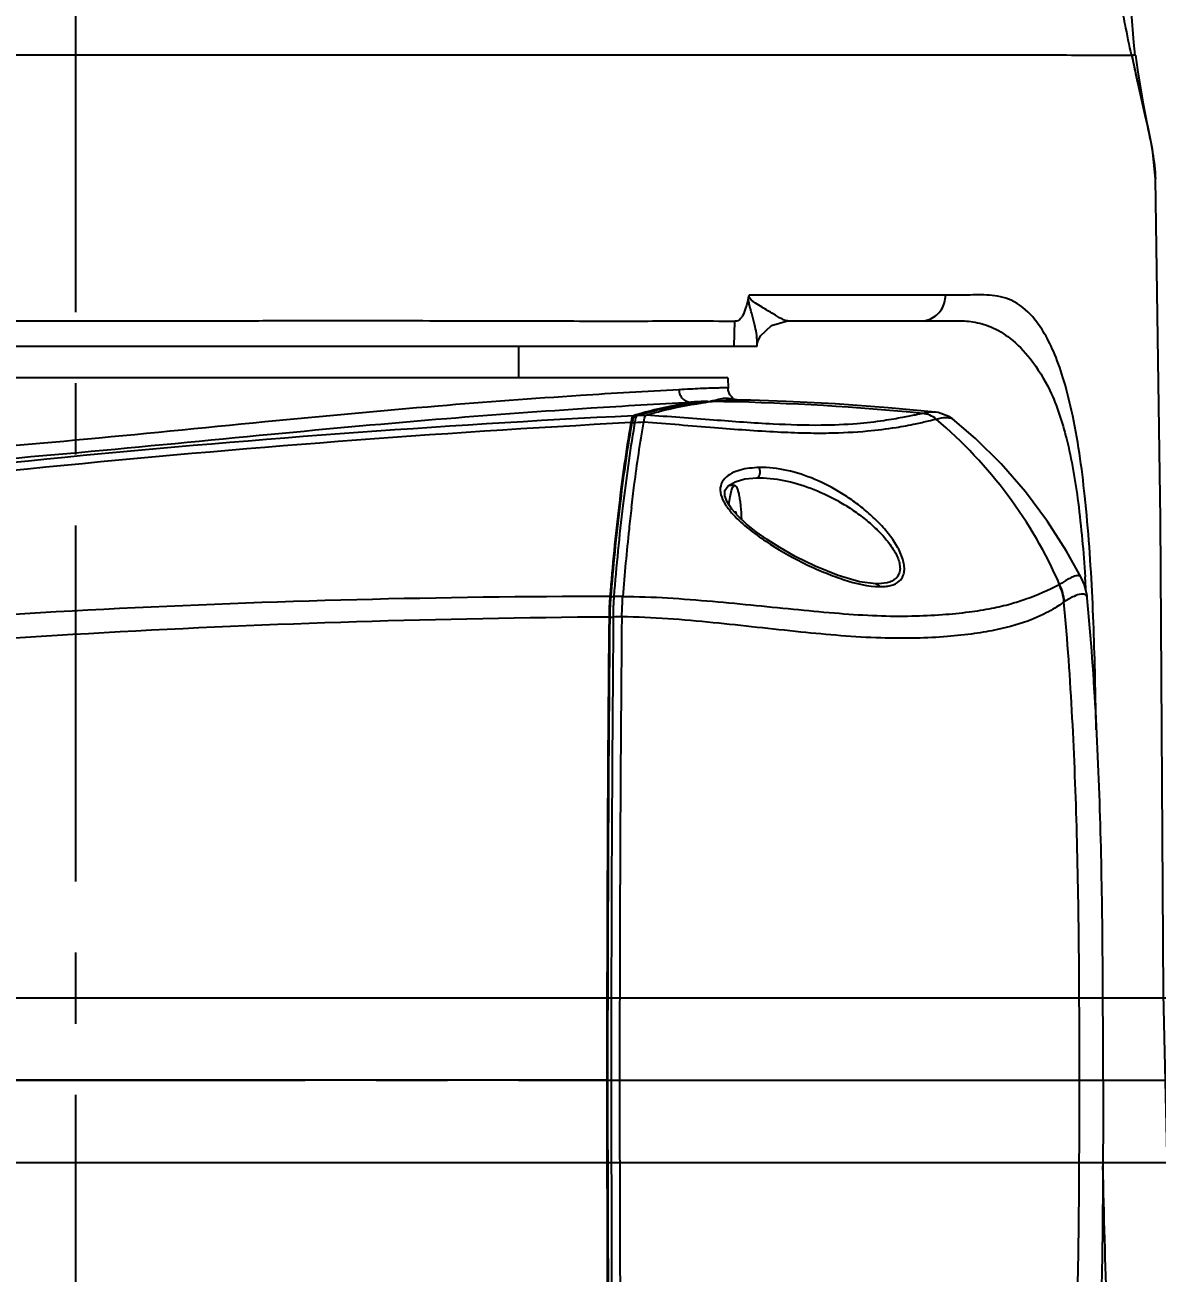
# Model space of a CAD drawing. Header units: millimetres. Extents: x 5828 to 6704, y 123 to 421.
# Drawn here: x 6428.31 to 6434.28, y 197.26 to 203.84 of the extents above; entities that cross this region are included whole.
import ezdxf

# ---------------------------------------------------------------- set-up
doc = ezdxf.new("R2010")
doc.units = ezdxf.units.MM
doc.linetypes.add('CENTER', pattern=[0.6, 0.375, -0.075, 0.075, -0.075])
for name, color, linetype in [('中心线', 7, 'Continuous'), ('外形图', 7, 'Continuous'), ('尺寸标注', 7, 'Continuous')]:
    doc.layers.add(name, color=color, linetype=linetype)
doc.styles.add('微软雅黑', font='msyh.ttc', dxfattribs={"height": 1.5})
doc.dimstyles.new('尺寸标注_1_15比例', dxfattribs={"dimtxt": 1.5, "dimasz": 1.25, "dimexe": 0.5, "dimexo": 0.4, "dimgap": 0.5, "dimtad": 1, "dimdec": 1, "dimlfac": 15, "dimdsep": 46, "dimtxsty": '微软雅黑', "dimcen": 0.09, "dimadec": 0, "dimazin": 0, "dimtp": 0.01, "dimtm": 0.01, "dimtfac": 1, "dimtdec": 1, "dimtofl": 0, "dimtmove": 0, "dimatfit": 3, "dimfxl": 1, "dimtolj": 1, "dimarcsym": 0})

# ---------------------------------------------------------------- blocks, each defined once
blk = doc.blocks.new('*D948')
at = {"layer": 'Defpoints', "color": 0}
for p in [(6426.4804, 198.7098), (6426.4804, 197.8431), (6446.4983, 197.8431)]:
    blk.add_point(p, dxfattribs=at)
at = {"layer": '尺寸标注', "color": 0, "lineweight": -2}
for p, q in [((6446.4983, 199.9598), (6446.4983, 201.2098)), ((6426.8804, 198.7098), (6446.9983, 198.7098)), ((6426.8804, 197.8431), (6446.9983, 197.8431)), ((6446.4983, 196.5931), (6446.4983, 192.3696))]:
    blk.add_line(p, q, dxfattribs=at)
at = {"layer": '尺寸标注', "color": 0}
for points in [[(6446.29, 199.9598), (6446.7067, 199.9598), (6446.4983, 198.7098)], [(6446.7067, 196.5931), (6446.29, 196.5931), (6446.4983, 197.8431)]]:
    blk.add_solid(points, dxfattribs=at)
at = {"layer": '尺寸标注', "color": 0, "insert": (6445.2193, 193.8564), "char_height": 1.5, "attachment_point": 5, "rotation": 90, "style": '微软雅黑'}
blk.add_mtext('\\A1;13', dxfattribs=at)
blk = doc.blocks.new('*D949')
at = {"layer": 'Defpoints', "color": 0}
for p in [(6428.5804, 207.8494), (6428.5804, 205.6903), (6426.4804, 198.7098)]:
    blk.add_point(p, dxfattribs=at)
at = {"layer": '尺寸标注', "color": 0, "lineweight": -2}
for p, q in [((6426.4804, 199.1098), (6426.4804, 208.3494)), ((6428.5804, 206.0903), (6428.5804, 208.3494)), ((6425.2304, 207.8494), (6423.9804, 207.8494)), ((6429.8304, 207.8494), (6435.766, 207.8494))]:
    blk.add_line(p, q, dxfattribs=at)
at = {"layer": '尺寸标注', "color": 0}
for points in [[(6425.2304, 207.6411), (6425.2304, 208.0577), (6426.4804, 207.8494)], [(6429.8304, 208.0577), (6429.8304, 207.6411), (6428.5804, 207.8494)]]:
    blk.add_solid(points, dxfattribs=at)
at = {"layer": '尺寸标注', "color": 0, "insert": (6433.4232, 209.1289), "char_height": 1.5, "attachment_point": 5, "style": '微软雅黑'}
blk.add_mtext('\\A1;31.5', dxfattribs=at)

msp = doc.modelspace()

# ---------------------------------------------------------------- linework, layer by layer
at = {"layer": '中心线', "linetype": 'CENTER', "ltscale": 5}
for p, q in [((6428.5804, 190.3237), (6428.5804, 205.6903)), ((6403.9129, 198.2765), (6441.8348, 198.2765))]:
    msp.add_line(p, q, dxfattribs=at)
at = {"layer": '外形图'}
for p, q in [((6432.3379, 203.6765), (6425.0359, 203.6765)), ((6432.0345, 203.6765), (6431.8515, 203.6765)), ((6432.3379, 203.6764), (6432.1816, 203.6765)), ((6434.1444, 203.674), (6434.1447, 203.6727)), ((6434.1444, 203.674), (6434.1447, 203.6727)), ((6434.1508, 203.6478), (6434.1445, 203.6769)), ((6434.1617, 203.6764), (6434.1606, 203.6761)), ((6434.2278, 203.3048), (6434.2269, 203.3093)), ((6434.268, 203.0251), (6434.268, 203.0248)), ((6433.16, 202.4124), (6432.1282, 202.4124)), ((6432.4628, 202.4124), (6432.1282, 202.4124)), ((6433.16, 202.4124), (6432.8069, 202.4124)), ((6432.0483, 202.1431), (6432.0528, 202.2761)), ((6432.3295, 202.2765), (6433.0313, 202.2765)), ((6432.9471, 202.2765), (6433.0622, 202.2764)), ((6433.0313, 202.2765), (6433.1476, 202.2769)), ((6433.0313, 202.2765), (6433.0622, 202.2764)), ((6433.1476, 202.2769), (6433.2148, 202.2778)), ((6433.2149, 202.278), (6433.2164, 202.278)), ((6427.8505, 202.1431), (6432.1696, 202.1431)), ((6430.9138, 201.9765), (6430.9138, 202.1431)), ((6432.1696, 202.1431), (6432.1698, 202.1504)), ((6432.0155, 201.9765), (6425.1454, 201.9765)), ((6432.0155, 201.9765), (6432.0165, 201.9216)), ((6431.8775, 201.8482), (6431.8989, 201.851)), ((6431.8775, 201.8489), (6431.8989, 201.851)), ((6431.8976, 201.8509), (6431.8989, 201.851)), ((6431.8982, 201.8463), (6431.8995, 201.8465)), ((6431.8989, 201.851), (6431.995, 201.8569)), ((6431.9422, 201.8521), (6431.8989, 201.851)), ((6431.9, 201.8472), (6431.9013, 201.8474)), ((6431.9092, 201.8529), (6431.9243, 201.8539)), ((6432.0059, 201.8567), (6431.9947, 201.8561)), ((6431.995, 201.8569), (6432.0062, 201.8572)), ((6432.0063, 201.8564), (6431.9951, 201.8556)), ((6432.0849, 201.859), (6432.0508, 201.8584)), ((6432.0698, 201.8589), (6432.0509, 201.8585)), ((6432.0851, 201.8591), (6432.0698, 201.8589)), ((6431.5312, 201.7812), (6431.5178, 201.777)), ((6431.5312, 201.7807), (6431.5178, 201.777)), ((6431.5323, 201.777), (6431.5373, 201.7779)), ((6431.5373, 201.7779), (6431.5857, 201.7803)), ((6433.0423, 201.7894), (6433.0417, 201.7892)), ((6433.1093, 201.796), (6433.1085, 201.7961)), ((6433.1133, 201.7594), (6433.1138, 201.7595)), ((6433.1994, 201.7603), (6433.1994, 201.7603)), ((6431.5043, 201.7409), (6431.5028, 201.7319)), ((6431.5066, 201.7275), (6431.5071, 201.7307)), ((6431.5066, 201.7277), (6431.5071, 201.7307)), ((6431.5236, 201.7259), (6431.5241, 201.7289)), ((6431.5238, 201.7249), (6431.5242, 201.7282)), ((6431.5241, 201.7289), (6431.5263, 201.7421)), ((6431.5263, 201.7423), (6431.5722, 201.7445)), ((6432.0514, 201.4098), (6432.0205, 201.4098)), ((6432.0479, 201.2717), (6432.06, 201.2717)), ((6432.0614, 201.2565), (6432.06, 201.2717)), ((6433.8778, 200.9251), (6433.8777, 200.9252)), ((6432.7948, 200.892), (6432.7956, 200.892)), ((6431.397, 200.8157), (6431.3971, 200.8172)), ((6431.3971, 200.8172), (6431.3971, 200.8173)), ((6433.9094, 200.8183), (6433.9093, 200.8184)), ((6431.378, 198.2765), (6426.8018, 198.2765)), ((6431.3812, 198.2765), (6433.9925, 198.2765))]:
    msp.add_line(p, q, dxfattribs=at)
for points in [[(6434.1617, 203.6764), (6434.1544, 203.7442), (6434.1417, 203.9022)], [(6431.8515, 203.6765), (6431.6496, 203.6765), (6431.3904, 203.6765), (6431.0816, 203.6765)], [(6434.2269, 203.3093), (6434.2049, 203.4186), (6434.1752, 203.6), (6434.1651, 203.6769)], [(6434.269, 203.0253), (6434.2521, 203.1811), (6434.2278, 203.3048)], [(6434.3676, 196.2734), (6434.3107, 198.7314), (6434.2958, 201.2322), (6434.268, 203.0248)], [(6432.1735, 202.1681), (6432.188, 202.1986), (6432.246, 202.2533), (6432.3295, 202.2765)], [(6432.8127, 202.2765), (6432.8498, 202.2765), (6432.9471, 202.2765)], [(6432.1698, 202.1498), (6432.1702, 202.1541), (6432.1735, 202.1681)], [(6432.0427, 201.8703), (6432.0268, 201.8875), (6432.0174, 201.9121), (6432.0165, 201.9216)], [(6433.1085, 201.7961), (6432.8595, 201.8197), (6432.5806, 201.84), (6432.3224, 201.853), (6432.1368, 201.8589)], [(6433.1995, 201.7602), (6433.1792, 201.774), (6433.1241, 201.794), (6433.1093, 201.7961)], [(6433.8778, 200.9251), (6433.8003, 201.0635), (6433.7, 201.2199), (6433.584, 201.3759), (6433.4557, 201.5238), (6433.3196, 201.658), (6433.1994, 201.7603)], [(6431.5263, 201.7421), (6431.5416, 201.7429), (6431.5569, 201.7439), (6431.5722, 201.7447)], [(6432.0171, 201.4078), (6432.0533, 201.4296), (6432.1042, 201.444), (6432.1676, 201.4499)], [(6432.0361, 201.2851), (6432.0113, 201.3231), (6431.9993, 201.3561), (6432.0004, 201.383), (6432.0171, 201.4078)], [(6432.7948, 200.892), (6432.7096, 200.9029), (6432.597, 200.9353), (6432.4747, 200.9847), (6432.3709, 201.0358), (6432.2888, 201.0823), (6432.2222, 201.1245), (6432.1642, 201.1656), (6432.1139, 201.2059), (6432.0711, 201.2455), (6432.0361, 201.2851)], [(6433.9093, 200.8184), (6433.9081, 200.8289), (6433.8945, 200.8865), (6433.8775, 200.9257)], [(6431.3927, 200.7158), (6431.3862, 199.8383), (6431.3823, 199.0098), (6431.3812, 198.2765)], [(6431.3812, 198.2765), (6431.3823, 197.5451), (6431.3862, 196.7166), (6431.3927, 195.8372)]]:
    msp.add_lwpolyline(points, dxfattribs=at)
for centre, radius, start, end in [((6431.8876, 202.1595), 0.2824, 358.13568, 0.83933), ((6432.6809, 185.2465), 16.6247, 92.71862, 92.96447), ((6432.0195, 200.3111), 1.5458, 94.09059, 95.20969), ((6432.1456, 199.955), 1.9081, 97.39421, 98.01175), ((6432.1151, 200.1923), 1.6688, 95.94571, 97.36166), ((6432.0821, 200.3449), 1.5137, 93.31296, 95.30332), ((6431.7224, 188.3549), 13.499, 88.84363, 89.06703), ((6431.7206, 188.3002), 13.5538, 84.40412, 88.84065), ((6432.1027, 199.9538), 1.9054, 91.55663, 92.9117), ((6434.5746, 139.4903), 62.3616, 92.809562, 98.506321), ((6433.0285, 201.6569), 0.133, 50.40402, 84.32017), ((6433.0291, 201.657), 0.133, 50.40907, 84.31905), ((6435.1732, 133.3075), 68.5318, 93.068844, 98.238142), ((6443.0386, 199.9286), 11.6113, 173.25804, 173.81913), ((6432.4107, 201.5943), 0.4987, 221.19799, 222.36361), ((6432.4356, 201.6169), 0.5322, 222.35361, 222.68773), ((6445.1443, 199.7101), 13.7283, 173.85872, 175.34466), ((6424.1641, 200.2812), 9.7552, 3.34476, 3.80303), ((6432.8234, 201.2999), 0.4233, 266.02784, 268.64231), ((6431.4001, 148.2554), 52.5694, 90.00662, 95.82318), ((6432.9551, 200.7043), 1.5657, 176.85281, 179.5494), ((6432.7345, 200.7161), 1.3448, 175.66871, 176.84137), ((6432.6171, 200.7248), 1.2271, 175.31747, 175.65754), ((6431.7716, 145.8109), 54.907, 90.399, 95.95214), ((6702.3422, 198.2456), 270.9642, 179.477504, 179.993478), ((6723.222, 198.1144), 291.8406, 179.489315, 179.968188), ((6701.5177, 198.2385), 270.117, 179.474323, 179.991944), ((6699.4586, 198.2275), 268.0135, 179.467676, 179.989527), ((6725.7221, 198.4153), 294.3442, 180.027014, 180.502003), ((6699.6179, 198.3268), 268.2365, 180.010742, 180.531756), ((6724.8654, 198.4232), 293.4646, 180.028647, 180.505087), ((6699.9371, 198.3282), 268.492, 180.011048, 180.531969), ((6493.6753, 199.0994), 59.6986, 181.222528, 182.709004)]:
    msp.add_arc(centre, radius, start, end, dxfattribs=at)
for points, knots in [([(6434.0963, 203.8982), (6434.0999, 203.879), (6434.1141, 203.8045), (6434.1291, 203.7301), (6434.1415, 203.6751)], [0, 0, 0, 0, 0.256877, 1, 1, 1, 1]), ([(6434.1415, 203.6751), (6434.0014, 203.6757), (6433.4002, 203.6773), (6432.799, 203.6764), (6432.3379, 203.6764)], [0, 0, 0, 0, 0.233059, 1, 1, 1, 1]), ([(6434.1499, 203.6761), (6434.1478, 203.6765), (6434.1446, 203.6772), (6434.142, 203.6756), (6434.1412, 203.6752)], [0, 0, 0, 0, 0.71516, 1, 1, 1, 1]), ([(6434.1447, 203.6727), (6434.1507, 203.642), (6434.1745, 203.5276), (6434.2012, 203.4139), (6434.2197, 203.3304)], [0, 0, 0, 0, 0.267845, 1, 1, 1, 1]), ([(6434.1606, 203.6761), (6434.1601, 203.6763), (6434.1565, 203.6768), (6434.1529, 203.6764), (6434.1499, 203.6761)], [0, 0, 0, 0, 0.158026, 1, 1, 1, 1]), ([(6434.2269, 203.3093), (6434.2212, 203.3358), (6434.1962, 203.4487), (6434.1699, 203.5614), (6434.1508, 203.6478)], [0, 0, 0, 0, 0.234528, 1, 1, 1, 1]), ([(6434.2197, 203.3304), (6434.232, 203.2752), (6434.254, 203.1745), (6434.2668, 203.0718), (6434.268, 203.0252)], [0, 0, 0, 0, 0.547951, 1, 1, 1, 1]), ([(6432.1256, 202.4101), (6432.1256, 202.4085), (6432.1241, 202.4056), (6432.1235, 202.4026), (6432.1231, 202.401)], [0, 0, 0, 0, 0.488275, 1, 1, 1, 1]), ([(6432.1282, 202.4124), (6432.1282, 202.4116), (6432.1275, 202.4097), (6432.126, 202.4101), (6432.1256, 202.4101)], [0, 0, 0, 0, 0.660344, 1, 1, 1, 1]), ([(6432.3312, 202.2765), (6432.3265, 202.2765), (6432.3156, 202.2799), (6432.29, 202.2923), (6432.2602, 202.3104), (6432.2258, 202.3311), (6432.1942, 202.35), (6432.1596, 202.3716), (6432.1276, 202.3926), (6432.1268, 202.4101)], [0, 0, 0, 0, 0.056976, 0.135188, 0.346826, 0.477394, 0.624142, 0.787178, 1, 1, 1, 1]), ([(6433.0819, 202.2869), (6433.1056, 202.2971), (6433.1477, 202.3331), (6433.1622, 202.3864), (6433.1617, 202.4125)], [0, 0, 0, 0, 0.497082, 1, 1, 1, 1]), ([(6433.9362, 200.819), (6433.9275, 200.9975), (6433.9052, 201.3277), (6433.851, 201.7159), (6433.7867, 201.9694), (6433.737, 202.1091), (6433.6834, 202.2162), (6433.6152, 202.3129), (6433.5361, 202.3788), (6433.4524, 202.4061), (6433.3938, 202.4135), (6433.3356, 202.4141), (6433.2578, 202.4124), (6433.1992, 202.4123), (6433.16, 202.4124)], [0, 0, 0, 0, 0.264479, 0.489826, 0.578891, 0.651211, 0.708997, 0.755459, 0.826193, 0.85602, 0.884728, 0.913302, 0.942025, 1, 1, 1, 1]), ([(6432.1231, 202.401), (6432.1196, 202.3818), (6432.1118, 202.3484), (6432.0977, 202.3108), (6432.0841, 202.29), (6432.0741, 202.2802), (6432.0631, 202.275), (6432.0554, 202.2752), (6432.0519, 202.2761)], [0, 0, 0, 0, 0.379389, 0.662915, 0.769951, 0.856956, 0.930061, 1, 1, 1, 1]), ([(6432.1699, 202.1636), (6432.1695, 202.1959), (6432.1607, 202.2477), (6432.1433, 202.3087), (6432.1328, 202.3456), (6432.1259, 202.3738), (6432.1246, 202.3912), (6432.1242, 202.4014)], [0, 0, 0, 0, 0.399106, 0.64171, 0.785575, 0.873432, 1, 1, 1, 1]), ([(6427.8495, 202.2765), (6428.0761, 202.2764), (6428.5299, 202.2764), (6429.095, 202.2769), (6429.542, 202.278), (6429.8662, 202.2794), (6430.1787, 202.28), (6430.4767, 202.2777), (6430.7573, 202.276), (6431.0179, 202.2771), (6431.256, 202.2764), (6431.4697, 202.2744), (6431.6568, 202.277), (6431.8483, 202.2791), (6431.9771, 202.2756), (6432.0528, 202.2761)], [0, 0, 0, 0, 0.16167, 0.323897, 0.403346, 0.480709, 0.555291, 0.626407, 0.693374, 0.755564, 0.8124, 0.863367, 0.908052, 0.945982, 1, 1, 1, 1]), ([(6433.2164, 202.2779), (6433.2465, 202.2777), (6433.3097, 202.2751), (6433.4095, 202.2477), (6433.5147, 202.1827), (6433.6229, 202.0697), (6433.73, 201.8928), (6433.8128, 201.6343), (6433.8679, 201.3037), (6433.8891, 201.059), (6433.8978, 200.9283)], [0, 0, 0, 0, 0.054397, 0.113923, 0.184971, 0.275409, 0.394504, 0.555911, 0.76301, 1, 1, 1, 1]), ([(6431.7577, 201.9144), (6431.5845, 201.9053), (6431.1614, 201.8799), (6430.434, 201.8261), (6429.5477, 201.7432), (6428.5786, 201.6449), (6427.7548, 201.5758), (6427.1161, 201.5395), (6426.6776, 201.5224), (6426.2803, 201.5136), (6425.9331, 201.5081), (6425.6785, 201.5027), (6425.5055, 201.4945), (6425.4297, 201.4878), (6425.3948, 201.4831)], [0, 0, 0, 0, 0.081538, 0.199294, 0.342976, 0.500142, 0.657333, 0.731671, 0.80097, 0.863711, 0.918536, 0.964268, 0.983427, 1, 1, 1, 1]), ([(6432.0165, 201.922), (6432.0165, 201.9224), (6432.0146, 201.923), (6432.0118, 201.9233), (6432.0065, 201.9237), (6431.9994, 201.9238), (6431.9902, 201.9238), (6431.9739, 201.9236), (6431.9484, 201.923), (6431.9119, 201.9217), (6431.8674, 201.9199), (6431.8151, 201.9174), (6431.7777, 201.9154), (6431.7577, 201.9144)], [0, 0, 0, 0, 0.004907, 0.016979, 0.036794, 0.064434, 0.099914, 0.143233, 0.253289, 0.394362, 0.566176, 0.768257, 1, 1, 1, 1]), ([(6431.7577, 201.9144), (6431.7579, 201.9057), (6431.7614, 201.8885), (6431.7755, 201.8666), (6431.7964, 201.852), (6431.813, 201.8487), (6431.8211, 201.8489)], [0, 0, 0, 0, 0.258781, 0.512636, 0.759163, 1, 1, 1, 1]), ([(6425.3504, 201.4192), (6425.3866, 201.4237), (6425.4648, 201.4295), (6425.5903, 201.4356), (6425.7321, 201.44), (6425.9513, 201.4444), (6426.2594, 201.4491), (6426.6648, 201.4583), (6427.1113, 201.4757), (6427.7604, 201.5123), (6428.5967, 201.5813), (6429.5801, 201.6789), (6430.479, 201.7612), (6431.2166, 201.8146), (6431.6455, 201.8399), (6431.8211, 201.8489)], [0, 0, 0, 0, 0.016849, 0.036244, 0.058136, 0.082433, 0.137671, 0.200597, 0.269996, 0.344307, 0.50123, 0.658029, 0.801318, 0.918686, 1, 1, 1, 1]), ([(6431.8791, 201.8505), (6431.8501, 201.8478), (6431.7325, 201.834), (6431.6164, 201.8075), (6431.5312, 201.7812)], [0, 0, 0, 0, 0.246713, 1, 1, 1, 1]), ([(6431.5323, 201.777), (6431.5608, 201.786), (6431.6738, 201.8186), (6431.7902, 201.84), (6431.8775, 201.849)], [0, 0, 0, 0, 0.254182, 1, 1, 1, 1]), ([(6431.5373, 201.7779), (6431.5655, 201.7867), (6431.6769, 201.8188), (6431.7915, 201.84), (6431.8775, 201.8489)], [0, 0, 0, 0, 0.254754, 1, 1, 1, 1]), ([(6431.5857, 201.7803), (6431.6099, 201.7877), (6431.7064, 201.8152), (6431.8053, 201.834), (6431.8796, 201.8444)], [0, 0, 0, 0, 0.25212, 1, 1, 1, 1]), ([(6431.9758, 201.8649), (6431.9629, 201.8621), (6431.9461, 201.8567), (6431.9286, 201.8542), (6431.9243, 201.8539)], [0, 0, 0, 0, 0.753648, 1, 1, 1, 1]), ([(6432.1368, 201.8589), (6432.1325, 201.859), (6432.1153, 201.8593), (6432.0981, 201.8592), (6432.0851, 201.8591)], [0, 0, 0, 0, 0.246852, 1, 1, 1, 1]), ([(6431.5083, 201.7595), (6431.508, 201.7581), (6431.5064, 201.752), (6431.5052, 201.7458), (6431.5043, 201.7409)], [0, 0, 0, 0, 0.222, 1, 1, 1, 1]), ([(6431.5185, 201.7579), (6431.5173, 201.7576), (6431.5149, 201.7549), (6431.5108, 201.746), (6431.5089, 201.7375), (6431.5077, 201.731)], [0, 0, 0, 0, 0.128379, 0.334093, 1, 1, 1, 1]), ([(6431.5178, 201.777), (6431.5156, 201.7762), (6431.5115, 201.7698), (6431.5095, 201.7637), (6431.5083, 201.7595)], [0, 0, 0, 0, 0.353846, 1, 1, 1, 1]), ([(6431.5107, 201.7478), (6431.5113, 201.7499), (6431.5137, 201.7577), (6431.5172, 201.7656), (6431.5214, 201.77)], [0, 0, 0, 0, 0.258303, 1, 1, 1, 1]), ([(6431.5214, 201.77), (6431.5221, 201.7708), (6431.5252, 201.7738), (6431.5291, 201.776), (6431.5323, 201.777)], [0, 0, 0, 0, 0.228472, 1, 1, 1, 1]), ([(6431.5263, 201.7421), (6431.5266, 201.7439), (6431.5275, 201.7503), (6431.5286, 201.7566), (6431.5297, 201.7611)], [0, 0, 0, 0, 0.279037, 1, 1, 1, 1]), ([(6431.5297, 201.7611), (6431.5299, 201.7623), (6431.5309, 201.7662), (6431.5321, 201.7701), (6431.5333, 201.7727)], [0, 0, 0, 0, 0.295412, 1, 1, 1, 1]), ([(6431.5349, 201.7758), (6431.5351, 201.776), (6431.5358, 201.7769), (6431.5366, 201.7776), (6431.5373, 201.7779)], [0, 0, 0, 0, 0.300266, 1, 1, 1, 1]), ([(6431.5722, 201.7447), (6431.5742, 201.7532), (6431.5766, 201.7644), (6431.581, 201.7764), (6431.5841, 201.7798), (6431.5857, 201.7803)], [0, 0, 0, 0, 0.673012, 0.874922, 1, 1, 1, 1]), ([(6431.5722, 201.7447), (6431.6965, 201.7357), (6431.9314, 201.7156), (6432.2143, 201.6946), (6432.4152, 201.6862), (6432.5735, 201.6855), (6432.734, 201.6935), (6432.8868, 201.7118), (6432.9937, 201.7318), (6433.0639, 201.7481), (6433.0999, 201.7566), (6433.1133, 201.7594)], [0, 0, 0, 0, 0.241371, 0.456544, 0.549339, 0.630653, 0.76303, 0.860376, 0.928346, 0.973541, 1, 1, 1, 1]), ([(6433.0417, 201.7892), (6433.0406, 201.7891), (6433.0382, 201.7884), (6433.0329, 201.7874), (6433.0251, 201.7857), (6433.0144, 201.7834), (6432.9967, 201.7798), (6432.9702, 201.7744), (6432.9329, 201.7672), (6432.8877, 201.759), (6432.8085, 201.7465), (6432.6806, 201.732), (6432.486, 201.7238), (6432.2334, 201.7324), (6431.9267, 201.7552), (6431.7039, 201.7721), (6431.5857, 201.7803)], [0, 0, 0, 0, 0.002308, 0.004966, 0.011214, 0.018699, 0.027374, 0.048274, 0.074081, 0.10527, 0.142497, 0.238626, 0.369131, 0.541717, 0.756825, 1, 1, 1, 1]), ([(6433.1085, 201.7961), (6433.0992, 201.7971), (6433.0768, 201.796), (6433.0549, 201.7922), (6433.0423, 201.7895)], [0, 0, 0, 0, 0.422366, 1, 1, 1, 1]), ([(6433.7634, 200.8884), (6433.692, 201.0539), (6433.5061, 201.372), (6433.2536, 201.6397), (6433.1133, 201.7594)], [0, 0, 0, 0, 0.494255, 1, 1, 1, 1]), ([(6433.1135, 201.7598), (6433.1314, 201.7641), (6433.1558, 201.769), (6433.1852, 201.7673), (6433.1958, 201.7632), (6433.1994, 201.7603)], [0, 0, 0, 0, 0.627754, 0.840312, 1, 1, 1, 1]), ([(6431.5028, 201.7319), (6431.479, 201.5912), (6431.4371, 201.2894), (6431.4073, 200.9863), (6431.3941, 200.825)], [0, 0, 0, 0, 0.468554, 1, 1, 1, 1]), ([(6431.3971, 200.8173), (6431.4104, 200.9793), (6431.4402, 201.2836), (6431.4825, 201.5866), (6431.5066, 201.7277)], [0, 0, 0, 0, 0.531754, 1, 1, 1, 1]), ([(6431.5071, 201.7275), (6431.483, 201.5865), (6431.4406, 201.2836), (6431.4107, 200.9794), (6431.3974, 200.8173)], [0, 0, 0, 0, 0.467923, 1, 1, 1, 1]), ([(6431.4166, 200.8248), (6431.4294, 200.985), (6431.4588, 201.2862), (6431.5003, 201.586), (6431.5236, 201.7259)], [0, 0, 0, 0, 0.531178, 1, 1, 1, 1]), ([(6431.5071, 201.7308), (6431.5073, 201.7323), (6431.5084, 201.738), (6431.5096, 201.7437), (6431.5107, 201.7478)], [0, 0, 0, 0, 0.267194, 1, 1, 1, 1]), ([(6431.5076, 201.2918), (6431.5124, 201.3318), (6431.5311, 201.4832), (6431.5533, 201.6341), (6431.5723, 201.7447)], [0, 0, 0, 0, 0.264481, 1, 1, 1, 1]), ([(6431.5083, 201.7342), (6431.5088, 201.7351), (6431.5114, 201.7385), (6431.5155, 201.7406), (6431.5186, 201.7414)], [0, 0, 0, 0, 0.230937, 1, 1, 1, 1]), ([(6432.1812, 201.5043), (6432.1641, 201.5036), (6432.1304, 201.5016), (6432.0813, 201.4927), (6432.0361, 201.4759), (6431.9973, 201.4498), (6431.9727, 201.4084), (6431.9763, 201.3577), (6432.0001, 201.3098), (6432.0228, 201.2803), (6432.0355, 201.2659)], [0, 0, 0, 0, 0.128812, 0.254383, 0.375019, 0.489804, 0.600979, 0.720383, 0.855132, 1, 1, 1, 1]), ([(6432.1682, 201.4499), (6432.1765, 201.45), (6432.1852, 201.4674), (6432.186, 201.4864), (6432.1837, 201.4987), (6432.1812, 201.5043)], [0, 0, 0, 0, 0.409975, 0.693817, 1, 1, 1, 1]), ([(6432.8133, 200.8767), (6432.8237, 200.8769), (6432.8439, 200.8778), (6432.881, 200.8831), (6432.9152, 200.8987), (6432.9368, 200.9266), (6432.9454, 200.9526), (6432.9463, 200.9825), (6432.9379, 201.0272), (6432.9122, 201.0848), (6432.8675, 201.1505), (6432.8127, 201.2129), (6432.7515, 201.2704), (6432.6858, 201.3224), (6432.5952, 201.3835), (6432.4772, 201.4452), (6432.3304, 201.4927), (6432.2299, 201.5056), (6432.1812, 201.5043)], [0, 0, 0, 0, 0.026435, 0.05138, 0.095875, 0.117225, 0.139719, 0.164654, 0.192486, 0.255159, 0.323694, 0.3947, 0.46635, 0.537648, 0.60804, 0.744815, 0.875593, 1, 1, 1, 1]), ([(6432.1682, 201.4499), (6432.2156, 201.4506), (6432.3129, 201.4401), (6432.4557, 201.3981), (6432.5714, 201.3439), (6432.6605, 201.2901), (6432.7252, 201.2443), (6432.7859, 201.1936), (6432.8406, 201.1384), (6432.8859, 201.08), (6432.913, 201.0283), (6432.9228, 200.9877), (6432.9229, 200.9605), (6432.9151, 200.9366), (6432.8997, 200.9178), (6432.8786, 200.9048), (6432.8438, 200.8934), (6432.8152, 200.8917), (6432.7956, 200.892)], [0, 0, 0, 0, 0.12738, 0.260518, 0.398594, 0.46914, 0.540228, 0.611291, 0.681349, 0.748564, 0.80951, 0.836284, 0.86012, 0.881643, 0.902397, 0.924026, 0.947441, 1, 1, 1, 1]), ([(6432.0213, 201.3085), (6432.0229, 201.3226), (6432.0262, 201.3477), (6432.0321, 201.3763), (6432.038, 201.3938), (6432.0423, 201.4034), (6432.0477, 201.4098), (6432.0514, 201.4098)], [0, 0, 0, 0, 0.393717, 0.697304, 0.810757, 0.897679, 1, 1, 1, 1]), ([(6432.0514, 201.4098), (6432.0537, 201.4098), (6432.0592, 201.4058), (6432.0643, 201.3955), (6432.0698, 201.3797), (6432.0745, 201.3584), (6432.0789, 201.3322), (6432.0839, 201.2895), (6432.086, 201.2554), (6432.0869, 201.2317)], [0, 0, 0, 0, 0.036905, 0.097491, 0.187113, 0.305285, 0.449572, 0.616455, 1, 1, 1, 1]), ([(6432.0444, 201.256), (6432.0692, 201.2291), (6432.1246, 201.1797), (6432.2446, 201.093), (6432.3733, 201.0198), (6432.5052, 200.958), (6432.632, 200.9094), (6432.7296, 200.882), (6432.794, 200.8776)], [0, 0, 0, 0, 0.129027, 0.260128, 0.521, 0.648659, 0.772603, 1, 1, 1, 1]), ([(6433.8777, 200.9256), (6433.8766, 200.9279), (6433.8731, 200.9323), (6433.8645, 200.9351), (6433.8539, 200.9346), (6433.8409, 200.9311), (6433.8253, 200.9247), (6433.7987, 200.911), (6433.778, 200.8981), (6433.7634, 200.8885)], [0, 0, 0, 0, 0.06059, 0.12317, 0.202053, 0.304547, 0.434156, 0.592687, 1, 1, 1, 1]), ([(6431.4612, 200.8244), (6431.6194, 200.8251), (6431.8544, 200.8076), (6432.1629, 200.7783), (6432.3852, 200.7555), (6432.5974, 200.7356), (6432.7961, 200.7224), (6432.9778, 200.7204), (6433.1395, 200.728), (6433.2804, 200.7416), (6433.4004, 200.7606), (6433.5004, 200.7838), (6433.6203, 200.8218), (6433.7044, 200.8592), (6433.7612, 200.8876)], [0, 0, 0, 0, 0.203733, 0.303012, 0.399358, 0.491463, 0.57758, 0.655835, 0.725405, 0.786086, 0.838079, 0.881876, 0.91817, 1, 1, 1, 1]), ([(6432.7956, 200.892), (6432.7994, 200.8919), (6432.8074, 200.888), (6432.8117, 200.8808), (6432.8133, 200.8767)], [0, 0, 0, 0, 0.462087, 1, 1, 1, 1]), ([(6433.9095, 200.8171), (6433.9091, 200.8205), (6433.9075, 200.8272), (6433.9003, 200.8351), (6433.8892, 200.8383), (6433.8681, 200.8372), (6433.833, 200.8242), (6433.805, 200.8081), (6433.7885, 200.7981)], [0, 0, 0, 0, 0.073902, 0.14155, 0.216157, 0.311396, 0.588369, 1, 1, 1, 1]), ([(6431.3927, 200.7158), (6431.3928, 200.7244), (6431.3934, 200.7577), (6431.395, 200.791), (6431.397, 200.8157)], [0, 0, 0, 0, 0.258826, 1, 1, 1, 1]), ([(6431.3973, 200.8156), (6431.3966, 200.8077), (6431.3943, 200.7744), (6431.3932, 200.741), (6431.393, 200.7156)], [0, 0, 0, 0, 0.237855, 1, 1, 1, 1]), ([(6431.3975, 200.8187), (6431.3978, 200.8194), (6431.4004, 200.8227), (6431.4048, 200.8239), (6431.4082, 200.8244)], [0, 0, 0, 0, 0.189795, 1, 1, 1, 1]), ([(6431.4122, 200.7167), (6431.4123, 200.7261), (6431.4129, 200.7621), (6431.4145, 200.7982), (6431.4166, 200.8248)], [0, 0, 0, 0, 0.259385, 1, 1, 1, 1]), ([(6431.4566, 200.7175), (6431.4571, 200.7267), (6431.4586, 200.7624), (6431.4601, 200.798), (6431.4612, 200.8244)], [0, 0, 0, 0, 0.259295, 1, 1, 1, 1]), ([(6433.7866, 200.7968), (6433.7792, 200.7908), (6433.7603, 200.7773), (6433.7249, 200.7556), (6433.6765, 200.7294), (6433.5812, 200.6869), (6433.4582, 200.6523), (6433.3085, 200.6272), (6433.1653, 200.6118), (6433.0006, 200.6036), (6432.7426, 200.6051), (6432.386, 200.6374), (6432.0129, 200.6804), (6431.6984, 200.7094), (6431.5375, 200.7171), (6431.4566, 200.7175)], [0, 0, 0, 0, 0.012126, 0.029414, 0.052463, 0.081745, 0.161383, 0.213257, 0.2739, 0.343511, 0.421915, 0.600325, 0.796245, 0.897584, 1, 1, 1, 1]), ([(6433.868, 198.2765), (6433.8681, 198.7088), (6433.8644, 199.5496), (6433.8239, 200.3901), (6433.7866, 200.7968)], [0, 0, 0, 0, 0.51424, 1, 1, 1, 1]), ([(6433.9925, 198.2765), (6433.9925, 198.6987), (6433.9906, 199.5463), (6433.9488, 200.3938), (6433.9094, 200.8174)], [0, 0, 0, 0, 0.498049, 1, 1, 1, 1]), ([(6433.9563, 200.1221), (6433.9553, 200.1806), (6433.9511, 200.4129), (6433.9446, 200.6453), (6433.9362, 200.819)], [0, 0, 0, 0, 0.251518, 1, 1, 1, 1]), ([(6431.3927, 200.7158), (6431.3927, 200.7158), (6431.3927, 200.7159), (6431.3928, 200.7159), (6431.3928, 200.7159)], [0, 0, 0, 0, 0.406015, 1, 1, 1, 1]), ([(6431.3928, 200.7159), (6431.3934, 200.7162), (6431.3955, 200.7163), (6431.3993, 200.7166), (6431.4051, 200.7167), (6431.4096, 200.7167), (6431.4122, 200.7167)], [0, 0, 0, 0, 0.103818, 0.305185, 0.601043, 1, 1, 1, 1]), ([(6433.7866, 195.7561), (6433.8239, 196.1628), (6433.8644, 197.0034), (6433.8681, 197.8441), (6433.868, 198.2765)], [0, 0, 0, 0, 0.48576, 1, 1, 1, 1]), ([(6433.9925, 198.2765), (6433.9925, 197.8543), (6433.9906, 197.0066), (6433.9488, 196.1591), (6433.9094, 195.7354)], [0, 0, 0, 0, 0.498049, 1, 1, 1, 1])]:
    msp.add_open_spline(points, degree=3, knots=knots, dxfattribs=at)
for points in [[(6433.0315, 202.2765), (6433.0487, 202.2765), (6433.0662, 202.2802), (6433.0819, 202.2869)], [(6432.0047, 201.8687), (6431.995, 201.8685), (6431.9853, 201.867), (6431.9758, 201.8649)], [(6432.0338, 201.8659), (6432.0242, 201.8677), (6432.0145, 201.8688), (6432.0047, 201.8687)], [(6432.0515, 201.8621), (6432.0456, 201.8634), (6432.0397, 201.8648), (6432.0338, 201.8659)], [(6432.069, 201.8585), (6432.0632, 201.8595), (6432.0574, 201.8608), (6432.0515, 201.8621)], [(6431.5333, 201.7727), (6431.5337, 201.7738), (6431.5343, 201.7748), (6431.5349, 201.7758)], [(6431.5071, 201.7308), (6431.5073, 201.732), (6431.5077, 201.7332), (6431.5083, 201.7342)], [(6431.5186, 201.7414), (6431.5211, 201.742), (6431.5238, 201.7422), (6431.5263, 201.7421)], [(6433.7634, 200.8885), (6433.7626, 200.8882), (6433.7619, 200.8879), (6433.7612, 200.8876)], [(6433.7866, 200.7968), (6433.7836, 200.8281), (6433.7749, 200.8593), (6433.7612, 200.8876)], [(6433.7885, 200.7981), (6433.7855, 200.8292), (6433.7769, 200.8603), (6433.7634, 200.8885)], [(6431.3971, 200.8173), (6431.3971, 200.8177), (6431.3973, 200.8182), (6431.3975, 200.8187)], [(6431.4082, 200.8244), (6431.4109, 200.8249), (6431.4138, 200.825), (6431.4166, 200.8248)], [(6431.4612, 200.8244), (6431.4464, 200.8248), (6431.4314, 200.8244), (6431.4166, 200.8248)], [(6433.7866, 200.7968), (6433.7872, 200.7973), (6433.7878, 200.7977), (6433.7885, 200.7981)], [(6431.4566, 200.7175), (6431.4418, 200.7174), (6431.427, 200.7169), (6431.4122, 200.7167)]]:
    msp.add_open_spline(points, degree=3, dxfattribs=at)

# ---------------------------------------------------------------- dimensions: what is measured, and where the dimension line sits
at = {"layer": '尺寸标注'}
dim = msp.add_linear_dim(base=(6428.5804, 207.8494), p1=(6426.4804, 198.7098), p2=(6428.5804, 205.6903), dimstyle='尺寸标注_1_15比例', dxfattribs=at)
dim.commit()
dim.dimension.update_dxf_attribs({"geometry": '*D949', "text_midpoint": (6433.4232, 209.1289)})
dim = msp.add_linear_dim(base=(6446.4983, 197.8431), p1=(6426.4804, 198.7098), p2=(6426.4804, 197.8431), angle=90, dimstyle='尺寸标注_1_15比例', dxfattribs=at)
dim.commit()
dim.dimension.update_dxf_attribs({"geometry": '*D948', "text_midpoint": (6445.2193, 193.8564)})

doc.saveas('drawing.dxf')
